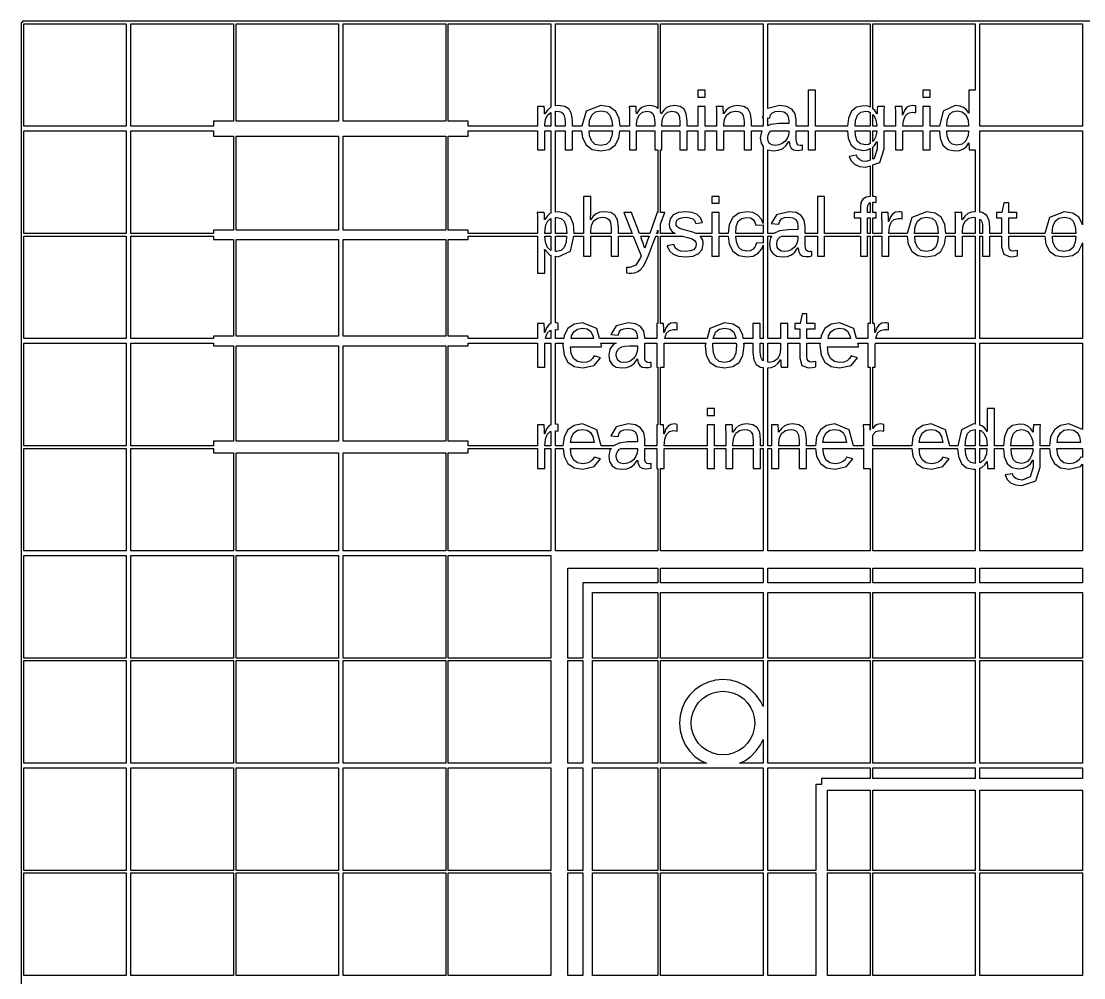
# Model space of a CAD drawing. Extents: x -105 to 105, y -185 to 185.
# Drawn here: x -105.1 to -55, y 140 to 185.1 of the extents above; entities that cross this region are included whole.
import ezdxf

# ---------------------------------------------------------------- set-up
doc = ezdxf.new("R2010")
doc.units = 0
doc.layers.get('0').update_dxf_attribs({"linetype": 'CONTINUOUS'})

msp = doc.modelspace()

# ---------------------------------------------------------------- linework, layer by layer
for points in [[(105, -185), (105.06, -185), (105.06, 185), (105, 185), (105, 185.06), (-105, 185.06), (-105, 185), (-105.06, 185), (-105.06, -185), (-105, -185), (-105, -185.06), (105, -185.06)], [(-104.94, 184.94), (-100.11, 184.94), (-100.11, 180.11), (-104.94, 180.11)], [(-99.89, 184.94), (-95.06, 184.94), (-95.06, 180.35), (-96, 180.35), (-96, 180.11), (-99.89, 180.11)], [(-94.94, 180.35), (-94.94, 184.94), (-90.11, 184.94), (-90.11, 180.35)], [(-89.89, 180.35), (-89.89, 184.94), (-85.06, 184.94), (-85.06, 180.35)], [(-84, 180.35), (-84.94, 180.35), (-84.94, 184.94), (-80.11, 184.94), (-80.11, 181.005), (-80.1256, 180.999), (-80.2711, 180.879), (-80.3981, 180.698), (-80.4038, 180.698), (-80.4073, 180.824), (-80.4104, 180.902), (-80.4131, 180.953), (-80.4152, 180.998), (-80.4171, 181.032), (-80.419, 181.049), (-80.7418, 181.049), (-80.7332, 180.9), (-80.7304, 180.611), (-80.7304, 180.11), (-84, 180.11)], [(-79.0899, 180.364), (-79.129, 180.696), (-79.2465, 180.919), (-79.4485, 181.045), (-79.7411, 181.087), (-79.89, 181.072), (-79.89, 184.94), (-75.06, 184.94), (-75.06, 180.949), (-75.1032, 180.994), (-75.2634, 181.064), (-75.4725, 181.087), (-75.6619, 181.066), (-75.8199, 181.002), (-75.9543, 180.883), (-76.0725, 180.698), (-76.0782, 180.698), (-76.0817, 180.824), (-76.0848, 180.902), (-76.0874, 180.953), (-76.0896, 180.998), (-76.0915, 181.032), (-76.0934, 181.049), (-76.4161, 181.049), (-76.4076, 180.9), (-76.4048, 180.611), (-76.4048, 180.11), (-76.8479, 180.11), (-76.8933, 180.497), (-77.06, 180.828), (-77.3443, 181.022), (-77.753, 181.087), (-78.4437, 180.821), (-78.649, 180.11), (-79.0899, 180.11)], [(-73.6915, 180.364), (-73.7268, 180.695), (-73.8329, 180.918), (-74.0169, 181.045), (-74.2858, 181.087), (-74.4844, 181.064), (-74.6513, 180.996), (-74.7911, 180.876), (-74.9085, 180.698), (-74.9143, 180.698), (-74.94, 180.759), (-74.94, 184.94), (-70.11, 184.94), (-70.11, 180.602), (-70.1518, 180.533), (-70.11, 180.529), (-70.11, 180.11), (-70.6608, 180.11), (-70.6608, 180.364), (-70.6999, 180.696), (-70.8174, 180.919), (-71.0194, 181.045), (-71.312, 181.087), (-71.523, 181.065), (-71.6966, 180.999), (-71.842, 180.879), (-71.969, 180.698), (-71.9747, 180.698), (-71.9783, 180.824), (-71.9813, 180.902), (-71.984, 180.953), (-71.9861, 180.998), (-71.988, 181.032), (-71.9899, 181.049), (-72.3127, 181.049), (-72.3041, 180.9), (-72.3013, 180.611), (-72.3013, 180.11), (-72.833, 180.11), (-72.833, 181.049), (-73.1748, 181.049), (-73.1748, 180.11), (-73.6915, 180.11)], [(-68.5492, 180.396), (-68.5981, 180.692), (-68.7448, 180.91), (-68.9883, 181.043), (-69.3277, 181.087), (-69.89, 180.951), (-69.89, 184.94), (-65.06, 184.94), (-65.06, 181.013), (-65.1628, 181.056), (-65.3666, 181.081), (-65.7063, 181.017), (-65.9467, 180.822), (-66.0898, 180.492), (-66.1283, 180.11), (-67.6415, 180.11), (-67.6415, 181.812), (-67.9833, 181.812), (-67.9833, 180.11), (-68.5492, 180.11)], [(-64.4002, 180.624), (-64.3974, 180.892), (-64.3888, 181.049), (-64.7135, 181.049), (-64.7211, 181.004), (-64.7287, 180.895), (-64.7344, 180.776), (-64.7363, 180.698), (-64.7401, 180.698), (-64.8457, 180.861), (-64.94, 180.941), (-64.94, 184.94), (-60.11, 184.94), (-60.11, 181.812), (-60.4201, 181.812), (-60.4201, 180.96), (-60.4163, 180.73), (-60.4201, 180.73), (-60.5303, 180.891), (-60.6708, 181.002), (-60.8459, 181.066), (-61.06, 181.087), (-61.6268, 180.818), (-61.7928, 180.11), (-62.2411, 180.11), (-62.2411, 181.049), (-62.5829, 181.049), (-62.5829, 180.11), (-63.5225, 180.11), (-63.4986, 180.368), (-63.4146, 180.591), (-63.2774, 180.728), (-63.0899, 180.774), (-62.9874, 180.769), (-62.9076, 180.755), (-62.9076, 181.068), (-62.9774, 181.082), (-63.0463, 181.087), (-63.2181, 181.063), (-63.3463, 180.99), (-63.4464, 180.852), (-63.5342, 180.63), (-63.5418, 180.63), (-63.5456, 180.77), (-63.557, 181.049), (-63.8798, 181.049), (-63.8713, 180.798), (-63.8684, 180.571), (-63.8684, 180.11), (-64.4002, 180.11)], [(-59.89, 184.94), (-55.06, 184.94), (-55.06, 180.11), (-59.89, 180.11)], [(-72.833, 181.812), (-73.1748, 181.812), (-73.1748, 181.486), (-72.833, 181.486)], [(-62.2411, 181.812), (-62.5829, 181.812), (-62.5829, 181.486), (-62.2411, 181.486)], [(-80.3886, 180.185), (-80.353, 180.452), (-80.2462, 180.654), (-80.11, 180.757), (-80.11, 180.11), (-80.3886, 180.11)], [(-79.89, 180.817), (-79.857, 180.823), (-79.7084, 180.811), (-79.6006, 180.774), (-79.5252, 180.709), (-79.4734, 180.612), (-79.4435, 180.478), (-79.4335, 180.297), (-79.4335, 180.11), (-79.89, 180.11)], [(-78.2816, 180.386), (-78.1812, 180.638), (-78.0058, 180.785), (-77.7473, 180.835), (-77.4922, 180.786), (-77.323, 180.642), (-77.2282, 180.391), (-77.2041, 180.11), (-78.3071, 180.11)], [(-76.0649, 180.185), (-76.0331, 180.455), (-75.9377, 180.656), (-75.7877, 180.781), (-75.5921, 180.823), (-75.4122, 180.795), (-75.2978, 180.709), (-75.2366, 180.549), (-75.2162, 180.297), (-75.2162, 180.11), (-76.0649, 180.11)], [(-74.8782, 180.185), (-74.8471, 180.456), (-74.7538, 180.657), (-74.6045, 180.782), (-74.4054, 180.823), (-74.2255, 180.795), (-74.1111, 180.709), (-74.0498, 180.549), (-74.0294, 180.297), (-74.0294, 180.11), (-74.8782, 180.11)], [(-71.9595, 180.185), (-71.9239, 180.452), (-71.8171, 180.654), (-71.6486, 180.781), (-71.4279, 180.823), (-71.2793, 180.811), (-71.1716, 180.774), (-71.0961, 180.709), (-71.0443, 180.612), (-71.0144, 180.478), (-71.0044, 180.297), (-71.0044, 180.11), (-71.9595, 180.11)], [(-69.89, 180.509), (-69.7948, 180.5), (-69.753, 180.648), (-69.6695, 180.749), (-69.5337, 180.808), (-69.3353, 180.827), (-69.1378, 180.8), (-69.0011, 180.719), (-68.9214, 180.575), (-68.8948, 180.36), (-68.8948, 180.248), (-69.3562, 180.24), (-69.759, 180.189), (-69.89, 180.126)], [(-65.7545, 180.388), (-65.6648, 180.637), (-65.5095, 180.78), (-65.2831, 180.827), (-65.1338, 180.803), (-65.06, 180.763), (-65.06, 180.11), (-65.7772, 180.11)], [(-61.4281, 180.393), (-61.342, 180.644), (-61.1913, 180.787), (-60.9689, 180.835), (-60.7211, 180.787), (-60.5512, 180.645), (-60.4529, 180.4), (-60.426, 180.11), (-61.4502, 180.11)], [(-64.94, 180.666), (-64.8908, 180.614), (-64.8084, 180.454), (-64.7572, 180.255), (-64.7465, 180.11), (-64.94, 180.11)], [(-104.94, 179.89), (-100.11, 179.89), (-100.11, 175.06), (-104.94, 175.06)], [(-99.89, 179.89), (-96, 179.89), (-96, 179.65), (-95.06, 179.65), (-95.06, 175.225), (-96, 175.225), (-96, 175.06), (-99.89, 175.06)], [(-84, 175.225), (-84.94, 175.225), (-84.94, 179.65), (-84, 179.65), (-84, 179.89), (-80.7304, 179.89), (-80.7304, 178.995), (-80.3886, 178.995), (-80.3886, 179.89), (-80.11, 179.89), (-80.11, 176.013), (-80.1513, 175.997), (-80.2865, 175.883), (-80.3924, 175.719), (-80.4, 175.719), (-80.4012, 175.77), (-80.4047, 175.852), (-80.4092, 175.936), (-80.4133, 175.995), (-80.4166, 176.032), (-80.419, 176.049), (-80.7494, 176.049), (-80.7408, 175.893), (-80.738, 175.63), (-80.738, 175.06), (-84, 175.06)], [(-79.0476, 175.504), (-79.1886, 175.831), (-79.4245, 176.022), (-79.7563, 176.085), (-79.89, 176.072), (-79.89, 179.89), (-79.4335, 179.89), (-79.4335, 178.995), (-79.0899, 178.995), (-79.0899, 179.89), (-78.6571, 179.89), (-78.6165, 179.566), (-78.4442, 179.231), (-78.1593, 179.025), (-77.7644, 178.957), (-77.3661, 179.023), (-77.0752, 179.221), (-76.8971, 179.553), (-76.8547, 179.89), (-76.4048, 179.89), (-76.4048, 178.995), (-76.0649, 178.995), (-76.0649, 179.89), (-75.2162, 179.89), (-75.2162, 178.995), (-75.06, 178.995), (-75.06, 176.049), (-75.0984, 176.049), (-75.4387, 175.06), (-75.9232, 175.06), (-76.3003, 176.049), (-76.6649, 176.049), (-76.2709, 175.06), (-76.9271, 175.06), (-76.9271, 175.364), (-76.9667, 175.699), (-77.0856, 175.921), (-77.288, 176.046), (-77.5783, 176.087), (-77.795, 176.064), (-77.9704, 175.993), (-78.114, 175.872), (-78.2353, 175.698), (-78.241, 175.698), (-78.2379, 175.743), (-78.2325, 175.84), (-78.2275, 175.962), (-78.2258, 176.08), (-78.2258, 176.812), (-78.5676, 176.812), (-78.5676, 175.06), (-79.0034, 175.06)], [(-78.0134, 179.26), (-78.1831, 179.413), (-78.2821, 179.668), (-78.3026, 179.89), (-77.2088, 179.89), (-77.2297, 179.66), (-77.3286, 179.407), (-77.5045, 179.259), (-77.7682, 179.209)], [(-74.94, 175.523), (-74.7377, 176.049), (-74.94, 176.049), (-74.94, 178.995), (-74.8782, 178.995), (-74.8782, 179.89), (-74.0294, 179.89), (-74.0294, 178.995), (-73.6915, 178.995), (-73.6915, 179.89), (-73.1748, 179.89), (-73.1748, 178.995), (-72.833, 178.995), (-72.833, 179.89), (-72.3013, 179.89), (-72.3013, 178.995), (-71.9595, 178.995), (-71.9595, 179.89), (-71.0044, 179.89), (-71.0044, 178.995), (-70.6608, 178.995), (-70.6608, 179.89), (-70.1602, 179.89), (-70.1905, 179.85), (-70.2429, 179.568), (-70.204, 179.314), (-70.11, 179.158), (-70.11, 175.527), (-70.1829, 175.73), (-70.3522, 175.924), (-70.5869, 176.046), (-70.8753, 176.087), (-71.2512, 176.019), (-71.5284, 175.815), (-71.6993, 175.481), (-71.7518, 175.06), (-72.1836, 175.06), (-72.1836, 176.049), (-72.5254, 176.049), (-72.5254, 175.06), (-73.2555, 175.06), (-73.2603, 175.063), (-73.4179, 175.123), (-73.6514, 175.189), (-73.8888, 175.252), (-74.0274, 175.299), (-74.1057, 175.343), (-74.1622, 175.396), (-74.1964, 175.461), (-74.2078, 175.54), (-74.1803, 175.665), (-74.0977, 175.753), (-73.9571, 175.806), (-73.7559, 175.823), (-73.5681, 175.805), (-73.4226, 175.75), (-73.3222, 175.661), (-73.2698, 175.54), (-72.9622, 175.578), (-73.0522, 175.806), (-73.2157, 175.962), (-73.4509, 176.052), (-73.7559, 176.081), (-74.0936, 176.045), (-74.3398, 175.934), (-74.49, 175.754), (-74.5401, 175.506), (-74.5225, 175.366), (-74.4698, 175.25), (-74.386, 175.153), (-74.2752, 175.072), (-74.2476, 175.06), (-74.94, 175.06)], [(-69.89, 178.997), (-69.622, 178.957), (-69.392, 178.981), (-69.1995, 179.054), (-69.0365, 179.187), (-68.8948, 179.388), (-68.8834, 179.388), (-68.8533, 179.203), (-68.7856, 179.075), (-68.6734, 179.001), (-68.5093, 178.976), (-68.376, 178.983), (-68.2454, 179.006), (-68.2454, 179.219), (-68.3048, 179.209), (-68.3574, 179.205), (-68.4514, 179.225), (-68.5094, 179.282), (-68.5393, 179.378), (-68.5492, 179.511), (-68.5492, 179.89), (-67.9833, 179.89), (-67.9833, 178.995), (-67.6415, 178.995), (-67.6415, 179.89), (-66.1253, 179.89), (-66.0932, 179.552), (-65.96, 179.23), (-65.7324, 179.042), (-65.4046, 178.979), (-65.1929, 179.004), (-65.06, 179.059), (-65.06, 178.522), (-65.2508, 178.448), (-65.4224, 178.467), (-65.5575, 178.525), (-65.6536, 178.618), (-65.7084, 178.744), (-66.0521, 178.695), (-65.9595, 178.479), (-65.7958, 178.32), (-65.5622, 178.221), (-65.2603, 178.188), (-65.06, 178.255), (-65.06, 176.804), (-65.2465, 176.778), (-65.4027, 176.685), (-65.4952, 176.522), (-65.5261, 176.281), (-65.5261, 176.049), (-65.8147, 176.049), (-65.8147, 175.8), (-65.5261, 175.8), (-65.5261, 175.06), (-67.2104, 175.06), (-67.2104, 176.812), (-67.5522, 176.812), (-67.5522, 175.06), (-68.1182, 175.06), (-68.1182, 175.396), (-68.167, 175.692), (-68.3137, 175.91), (-68.5572, 176.043), (-68.8966, 176.087), (-69.471, 175.948), (-69.7207, 175.533), (-69.3637, 175.5), (-69.322, 175.648), (-69.2384, 175.749), (-69.1026, 175.808), (-68.9042, 175.827), (-68.7067, 175.8), (-68.57, 175.719), (-68.4903, 175.575), (-68.4637, 175.36), (-68.4637, 175.248), (-68.9251, 175.24), (-69.3279, 175.189), (-69.5978, 175.06), (-69.89, 175.06)], [(-69.692, 179.236), (-69.8015, 179.304), (-69.8691, 179.414), (-69.89, 179.552), (-69.89, 179.576), (-69.875, 179.701), (-69.8252, 179.811), (-69.7479, 179.89), (-68.8948, 179.89), (-68.8948, 179.84), (-68.9159, 179.684), (-68.9793, 179.533), (-69.0792, 179.4), (-69.21, 179.298), (-69.3666, 179.234), (-69.5442, 179.213)], [(-65.5205, 179.278), (-65.6724, 179.416), (-65.7564, 179.66), (-65.7742, 179.89), (-65.06, 179.89), (-65.06, 179.296), (-65.1364, 179.256), (-65.2888, 179.232)], [(-64.94, 175.8), (-64.7837, 175.8), (-64.7837, 176.049), (-64.94, 176.049), (-64.94, 176.54), (-64.9356, 176.541), (-64.8644, 176.537), (-64.7837, 176.526), (-64.7837, 176.786), (-64.8933, 176.803), (-64.94, 176.805), (-64.94, 178.295), (-64.6152, 178.404), (-64.4002, 179.054), (-64.4002, 179.89), (-63.8684, 179.89), (-63.8684, 178.995), (-63.5266, 178.995), (-63.5266, 179.89), (-62.5829, 179.89), (-62.5829, 178.995), (-62.2411, 178.995), (-62.2411, 179.89), (-61.8036, 179.89), (-61.7699, 179.548), (-61.6325, 179.219), (-61.3978, 179.022), (-61.06, 178.957), (-60.8471, 178.978), (-60.6717, 179.042), (-60.5305, 179.156), (-60.4201, 179.325), (-60.4126, 179.325), (-60.4109, 179.238), (-60.4059, 179.135), (-60.3995, 179.045), (-60.3936, 178.995), (-60.11, 178.995), (-60.11, 176.083), (-60.2836, 176.065), (-60.4571, 175.999), (-60.6026, 175.879), (-60.7295, 175.698), (-60.7353, 175.698), (-60.7388, 175.824), (-60.7419, 175.902), (-60.7445, 175.953), (-60.7466, 175.998), (-60.7485, 176.032), (-60.7504, 176.049), (-61.0732, 176.049), (-61.0647, 175.9), (-61.0618, 175.611), (-61.0618, 175.06), (-61.4991, 175.06), (-61.5504, 175.497), (-61.717, 175.828), (-62.0014, 176.022), (-62.4101, 176.087), (-63.1007, 175.821), (-63.3205, 175.06), (-64.1779, 175.06), (-64.1779, 175.066), (-64.1499, 175.368), (-64.0659, 175.591), (-63.9287, 175.728), (-63.7412, 175.774), (-63.6386, 175.769), (-63.5589, 175.755), (-63.5589, 176.068), (-63.6287, 176.082), (-63.6975, 176.087), (-63.8694, 176.063), (-63.9975, 175.99), (-64.0977, 175.852), (-64.1855, 175.63), (-64.1931, 175.63), (-64.1969, 175.77), (-64.2083, 176.049), (-64.531, 176.049), (-64.5225, 175.798), (-64.5197, 175.571), (-64.5197, 175.06), (-64.94, 175.06)], [(-64.94, 179.89), (-64.75, 179.89), (-64.7572, 179.794), (-64.8084, 179.599), (-64.891, 179.443), (-64.94, 179.392)], [(-61.1934, 179.267), (-61.3429, 179.407), (-61.4284, 179.654), (-61.4466, 179.89), (-60.4341, 179.89), (-60.4529, 179.679), (-60.5512, 179.422), (-60.722, 179.271), (-60.9727, 179.221)], [(-59.4213, 175.364), (-59.4605, 175.696), (-59.578, 175.919), (-59.7799, 176.045), (-59.89, 176.061), (-59.89, 179.89), (-55.06, 179.89), (-55.06, 175.464), (-55.0639, 175.497), (-55.2305, 175.828), (-55.5148, 176.022), (-55.9235, 176.087), (-56.6142, 175.821), (-56.834, 175.06), (-58.5307, 175.06), (-58.5307, 175.8), (-58.1509, 175.8), (-58.1509, 176.049), (-58.5307, 176.049), (-58.5307, 176.509), (-58.7585, 176.509), (-58.8592, 176.049), (-59.1098, 176.049), (-59.1098, 175.8), (-58.8724, 175.8), (-58.8724, 175.06), (-59.4213, 175.06)], [(-94.94, 175.225), (-94.94, 179.65), (-90.11, 179.65), (-90.11, 175.225)], [(-89.89, 175.225), (-89.89, 179.65), (-85.06, 179.65), (-85.06, 175.225)], [(-64.94, 179.136), (-64.8587, 179.203), (-64.7439, 179.376), (-64.7401, 179.376), (-64.7401, 179.046), (-64.8678, 178.597), (-64.94, 178.569)], [(-72.1836, 176.812), (-72.5254, 176.812), (-72.5254, 176.486), (-72.1836, 176.486)], [(-65.1843, 176.049), (-65.1843, 176.233), (-65.1696, 176.381), (-65.1255, 176.474), (-65.06, 176.517), (-65.06, 176.049)], [(-80.3813, 175.26), (-80.3364, 175.469), (-80.2628, 175.626), (-80.1617, 175.736), (-80.11, 175.76), (-80.11, 175.06), (-80.3926, 175.06)], [(-79.89, 175.816), (-79.8437, 175.821), (-79.6253, 175.775), (-79.4753, 175.637), (-79.3884, 175.392), (-79.3623, 175.06), (-79.89, 175.06)], [(-78.2258, 175.206), (-78.1895, 175.46), (-78.0806, 175.656), (-77.9113, 175.781), (-77.6942, 175.823), (-77.5503, 175.811), (-77.4416, 175.774), (-77.3633, 175.71), (-77.3106, 175.619), (-77.2807, 175.486), (-77.2707, 175.297), (-77.2707, 175.06), (-78.2258, 175.06)], [(-71.369, 175.397), (-71.2778, 175.639), (-71.1188, 175.774), (-70.8847, 175.819), (-70.7082, 175.794), (-70.5772, 175.719), (-70.4893, 175.601), (-70.4423, 175.447), (-70.11, 175.472), (-70.11, 175.06), (-71.397, 175.06)], [(-65.1843, 175.8), (-65.06, 175.8), (-65.06, 175.06), (-65.1843, 175.06)], [(-62.9386, 175.386), (-62.8382, 175.638), (-62.6628, 175.785), (-62.4044, 175.835), (-62.1492, 175.786), (-61.98, 175.642), (-61.8853, 175.391), (-61.8569, 175.06), (-62.9688, 175.06)], [(-60.72, 175.185), (-60.6844, 175.452), (-60.5776, 175.654), (-60.4091, 175.781), (-60.1884, 175.823), (-60.11, 175.817), (-60.11, 175.06), (-60.72, 175.06)], [(-59.89, 175.738), (-59.8566, 175.709), (-59.8049, 175.612), (-59.775, 175.478), (-59.765, 175.297), (-59.765, 175.06), (-59.89, 175.06)], [(-56.4521, 175.386), (-56.3517, 175.638), (-56.1763, 175.785), (-55.9179, 175.835), (-55.6627, 175.786), (-55.4935, 175.642), (-55.3988, 175.391), (-55.3703, 175.06), (-56.4822, 175.06)], [(-75.06, 175.211), (-75.06, 175.06), (-75.118, 175.06)], [(-104.94, 174.94), (-100.11, 174.94), (-100.11, 170.11), (-104.94, 170.11)], [(-99.89, 174.94), (-96, 174.94), (-96, 174.775), (-95.06, 174.775), (-95.06, 170.225), (-96, 170.225), (-96, 170.11), (-99.89, 170.11)], [(-94.94, 170.225), (-94.94, 174.775), (-90.11, 174.775), (-90.11, 170.225)], [(-89.89, 170.225), (-89.89, 174.775), (-85.06, 174.775), (-85.06, 170.225)], [(-84, 170.225), (-84.94, 170.225), (-84.94, 174.775), (-84, 174.775), (-84, 174.94), (-80.738, 174.94), (-80.738, 173.188), (-80.3962, 173.188), (-80.3962, 173.991), (-80.3981, 174.225), (-80.4038, 174.314), (-80.3943, 174.314), (-80.1532, 174.046), (-80.11, 174.036), (-80.11, 170.814), (-80.2082, 170.758), (-80.3084, 170.62), (-80.3962, 170.397), (-80.4038, 170.397), (-80.4076, 170.537), (-80.419, 170.817), (-80.7418, 170.817), (-80.7332, 170.566), (-80.7304, 170.339), (-80.7304, 170.11), (-84, 170.11)], [(-80.2671, 174.401), (-80.3639, 174.646), (-80.3909, 174.94), (-80.11, 174.94), (-80.11, 174.268)], [(-79.89, 170.539), (-79.8494, 170.537), (-79.7696, 170.523), (-79.7696, 170.836), (-79.8394, 170.85), (-79.89, 170.854), (-79.89, 173.987), (-79.7563, 173.957), (-79.1895, 174.225), (-79.022, 174.94), (-78.5676, 174.94), (-78.5676, 173.995), (-78.2258, 173.995), (-78.2258, 174.94), (-77.2707, 174.94), (-77.2707, 173.995), (-76.9271, 173.995), (-76.9271, 174.94), (-76.2231, 174.94), (-75.8503, 174.004), (-75.8826, 173.923), (-76.1019, 173.571), (-76.3877, 173.454), (-76.4712, 173.456), (-76.5472, 173.465), (-76.5472, 173.209), (-76.4409, 173.193), (-76.3117, 173.188), (-76.1515, 173.207), (-76.0089, 173.267), (-75.881, 173.366), (-75.7649, 173.506), (-75.6505, 173.708), (-75.5275, 173.995), (-75.1641, 174.94), (-75.06, 174.94), (-75.06, 170.817), (-75.1211, 170.817), (-75.1126, 170.566), (-75.1098, 170.339), (-75.1098, 170.11), (-75.6833, 170.11), (-75.6833, 170.164), (-75.7322, 170.46), (-75.8789, 170.677), (-76.1224, 170.811), (-76.4618, 170.855), (-77.0362, 170.716), (-77.2858, 170.301), (-76.9289, 170.268), (-76.8871, 170.416), (-76.8036, 170.517), (-76.6678, 170.575), (-76.4694, 170.595), (-76.2719, 170.568), (-76.1352, 170.487), (-76.0554, 170.343), (-76.0289, 170.128), (-76.0289, 170.11), (-77.811, 170.11), (-77.9415, 170.582), (-78.6208, 170.855), (-79.0122, 170.787), (-79.3015, 170.584), (-79.4802, 170.253), (-79.4991, 170.11), (-79.89, 170.11)], [(-79.89, 174.217), (-79.89, 174.94), (-79.366, 174.94), (-79.3887, 174.647), (-79.4763, 174.396), (-79.6274, 174.256), (-79.8475, 174.209)], [(-75.7036, 174.438), (-75.7592, 174.602), (-75.8166, 174.77), (-75.8446, 174.85), (-75.857, 174.884), (-75.8674, 174.914), (-75.8775, 174.94), (-75.4799, 174.94), (-75.5484, 174.741), (-75.6813, 174.367)], [(-74.7399, 170.136), (-74.6559, 170.359), (-74.5187, 170.496), (-74.3312, 170.542), (-74.2287, 170.537), (-74.149, 170.523), (-74.149, 170.836), (-74.2188, 170.85), (-74.2876, 170.855), (-74.4594, 170.831), (-74.5876, 170.758), (-74.6878, 170.62), (-74.7756, 170.397), (-74.7832, 170.397), (-74.787, 170.537), (-74.7983, 170.817), (-74.94, 170.817), (-74.94, 174.94), (-73.9128, 174.94), (-73.8565, 174.923), (-73.6116, 174.859), (-73.4511, 174.803), (-73.3419, 174.733), (-73.2793, 174.646), (-73.2584, 174.536), (-73.2885, 174.396), (-73.379, 174.297), (-73.5344, 174.237), (-73.7597, 174.217), (-73.9761, 174.236), (-74.1394, 174.294), (-74.2529, 174.393), (-74.3198, 174.536), (-74.6217, 174.477), (-74.5227, 174.245), (-74.3511, 174.083), (-74.0993, 173.988), (-73.7597, 173.957), (-73.4086, 173.996), (-73.1454, 174.114), (-72.9809, 174.305), (-72.9261, 174.562), (-72.9356, 174.674), (-72.9641, 174.772), (-73.0099, 174.859), (-73.0714, 174.935), (-73.078, 174.94), (-72.5254, 174.94), (-72.5254, 173.995), (-72.1836, 173.995), (-72.1836, 174.94), (-71.7459, 174.94), (-71.6996, 174.564), (-71.5294, 174.229), (-71.2515, 174.025), (-70.8715, 173.957), (-70.5734, 174.001), (-70.3322, 174.133), (-70.1628, 174.34), (-70.11, 174.509), (-70.11, 170.11), (-70.2449, 170.11), (-70.2449, 170.817), (-70.5885, 170.817), (-70.5885, 170.11), (-71.0418, 170.11), (-71.06, 170.265), (-71.2267, 170.596), (-71.511, 170.79), (-71.9197, 170.855), (-72.6104, 170.589), (-72.7487, 170.11), (-74.7423, 170.11)], [(-71.1083, 174.276), (-71.2702, 174.424), (-71.3671, 174.674), (-71.3911, 174.94), (-70.11, 174.94), (-70.11, 174.608), (-70.4253, 174.629), (-70.4772, 174.45), (-70.5762, 174.325), (-70.7136, 174.251), (-70.881, 174.226)], [(-69.89, 174.94), (-69.6913, 174.94), (-69.7594, 174.85), (-69.8118, 174.568), (-69.7729, 174.314), (-69.6561, 174.12), (-69.462, 173.998), (-69.1909, 173.957), (-68.9609, 173.981), (-68.7685, 174.054), (-68.6054, 174.187), (-68.4637, 174.388), (-68.4523, 174.388), (-68.4222, 174.203), (-68.3546, 174.075), (-68.2423, 174.001), (-68.0783, 173.976), (-67.9449, 173.983), (-67.8144, 174.006), (-67.8144, 174.219), (-67.8737, 174.209), (-67.9264, 174.205), (-68.0203, 174.225), (-68.0783, 174.282), (-68.1082, 174.378), (-68.1182, 174.511), (-68.1182, 174.94), (-67.5522, 174.94), (-67.5522, 173.995), (-67.2104, 173.995), (-67.2104, 174.94), (-65.5261, 174.94), (-65.5261, 173.995), (-65.1843, 173.995), (-65.1843, 174.94), (-65.06, 174.94), (-65.06, 170.817), (-65.1768, 170.817), (-65.1682, 170.566), (-65.1654, 170.339), (-65.1654, 170.11), (-65.7038, 170.11), (-65.8343, 170.582), (-66.5136, 170.855), (-66.905, 170.787), (-67.1943, 170.584), (-67.373, 170.253), (-67.3919, 170.11), (-68.0403, 170.11), (-68.0403, 170.568), (-67.6605, 170.568), (-67.6605, 170.817), (-68.0403, 170.817), (-68.0403, 171.277), (-68.2681, 171.277), (-68.3688, 170.817), (-68.6194, 170.817), (-68.6194, 170.568), (-68.3821, 170.568), (-68.3821, 170.11), (-68.948, 170.11), (-68.948, 170.817), (-69.2898, 170.817), (-69.2898, 170.11), (-69.89, 170.11)], [(-69.261, 174.236), (-69.3704, 174.304), (-69.438, 174.414), (-69.4606, 174.562), (-69.4439, 174.701), (-69.3941, 174.811), (-69.3132, 174.894), (-69.2254, 174.94), (-68.4637, 174.94), (-68.4637, 174.84), (-68.4848, 174.684), (-68.5482, 174.533), (-68.6481, 174.4), (-68.7789, 174.298), (-68.9356, 174.234), (-69.1131, 174.213)], [(-64.7956, 170.136), (-64.7116, 170.359), (-64.5744, 170.496), (-64.3869, 170.542), (-64.2844, 170.537), (-64.2046, 170.523), (-64.2046, 170.836), (-64.2744, 170.85), (-64.3432, 170.855), (-64.5151, 170.831), (-64.6432, 170.758), (-64.7434, 170.62), (-64.8312, 170.397), (-64.8388, 170.397), (-64.8426, 170.537), (-64.854, 170.817), (-64.94, 170.817), (-64.94, 174.94), (-64.5197, 174.94), (-64.5197, 173.995), (-64.1779, 173.995), (-64.1779, 174.94), (-63.3204, 174.94), (-63.2735, 174.566), (-63.1012, 174.231), (-62.8164, 174.025), (-62.4215, 173.957), (-62.0232, 174.023), (-61.7322, 174.221), (-61.5542, 174.553), (-61.5054, 174.94), (-61.0618, 174.94), (-61.0618, 173.995), (-60.72, 173.995), (-60.72, 174.94), (-60.11, 174.94), (-60.11, 170.11), (-64.798, 170.11)], [(-62.6705, 174.26), (-62.8402, 174.413), (-62.9391, 174.668), (-62.9643, 174.94), (-61.8613, 174.94), (-61.8867, 174.66), (-61.9857, 174.407), (-62.1616, 174.259), (-62.4253, 174.209)], [(-59.89, 174.94), (-59.765, 174.94), (-59.765, 173.995), (-59.4213, 173.995), (-59.4213, 174.94), (-58.8724, 174.94), (-58.8724, 174.429), (-58.7699, 174.081), (-58.4623, 173.964), (-58.2876, 173.976), (-58.1167, 174.01), (-58.1167, 174.262), (-58.2307, 174.242), (-58.3142, 174.236), (-58.416, 174.251), (-58.4823, 174.296), (-58.5186, 174.378), (-58.5307, 174.504), (-58.5307, 174.94), (-56.8339, 174.94), (-56.787, 174.566), (-56.6147, 174.231), (-56.3299, 174.025), (-55.9349, 173.957), (-55.5367, 174.023), (-55.2457, 174.221), (-55.0677, 174.553), (-55.06, 174.614), (-55.06, 170.11), (-59.89, 170.11)], [(-56.1839, 174.26), (-56.3536, 174.413), (-56.4526, 174.668), (-56.4778, 174.94), (-55.3748, 174.94), (-55.4002, 174.66), (-55.4992, 174.407), (-55.675, 174.259), (-55.9387, 174.209)], [(-80.3606, 170.136), (-80.2766, 170.359), (-80.1394, 170.496), (-80.11, 170.503), (-80.11, 170.11), (-80.363, 170.11)], [(-79.1323, 170.239), (-79.0205, 170.436), (-78.8493, 170.561), (-78.6265, 170.603), (-78.4001, 170.565), (-78.2335, 170.453), (-78.1238, 170.261), (-78.094, 170.11), (-79.1546, 170.11)], [(-72.4483, 170.154), (-72.3479, 170.406), (-72.1725, 170.553), (-71.914, 170.603), (-71.6588, 170.554), (-71.4896, 170.41), (-71.3949, 170.159), (-71.3907, 170.11), (-72.4523, 170.11)], [(-67.0251, 170.239), (-66.9133, 170.436), (-66.7422, 170.561), (-66.5193, 170.603), (-66.2929, 170.565), (-66.1263, 170.453), (-66.0166, 170.261), (-65.9869, 170.11), (-67.0474, 170.11)], [(-104.94, 169.89), (-100.11, 169.89), (-100.11, 165.06), (-104.94, 165.06)], [(-99.89, 169.89), (-96, 169.89), (-96, 169.775), (-95.06, 169.775), (-95.06, 165.275), (-96, 165.275), (-96, 165.06), (-99.89, 165.06)], [(-94.94, 165.275), (-94.94, 169.775), (-90.11, 169.775), (-90.11, 165.275)], [(-89.89, 165.275), (-89.89, 169.775), (-85.06, 169.775), (-85.06, 165.275)], [(-84, 165.275), (-84.94, 165.275), (-84.94, 169.775), (-84, 169.775), (-84, 169.89), (-80.7304, 169.89), (-80.7304, 168.763), (-80.3886, 168.763), (-80.3886, 169.834), (-80.3834, 169.89), (-80.11, 169.89), (-80.11, 166.046), (-80.2082, 165.99), (-80.3084, 165.852), (-80.3962, 165.63), (-80.4038, 165.63), (-80.4076, 165.77), (-80.419, 166.049), (-80.7418, 166.049), (-80.7332, 165.798), (-80.7304, 165.571), (-80.7304, 165.06), (-84, 165.06)], [(-79.89, 165.771), (-79.8494, 165.769), (-79.7696, 165.755), (-79.7696, 166.068), (-79.8394, 166.082), (-79.89, 166.086), (-79.89, 169.89), (-79.5283, 169.89), (-79.5398, 169.803), (-79.4802, 169.334), (-79.3015, 168.996), (-79.0088, 168.793), (-78.6075, 168.725), (-78.0716, 168.846), (-77.7701, 169.211), (-78.0701, 169.296), (-78.1392, 169.171), (-78.2515, 169.07), (-78.4074, 169.003), (-78.6075, 168.981), (-78.8548, 169.029), (-79.0347, 169.173), (-79.1444, 169.405), (-79.1809, 169.718), (-77.7151, 169.718), (-77.7151, 169.763), (-77.7501, 169.89), (-77.0331, 169.89), (-77.1672, 169.826), (-77.3245, 169.618), (-77.377, 169.336), (-77.338, 169.082), (-77.2213, 168.888), (-77.0271, 168.765), (-76.7561, 168.725), (-76.5261, 168.749), (-76.3336, 168.822), (-76.1705, 168.955), (-76.0289, 169.156), (-76.0175, 169.156), (-75.9873, 168.971), (-75.9197, 168.843), (-75.8074, 168.769), (-75.6434, 168.744), (-75.51, 168.751), (-75.3795, 168.774), (-75.3795, 168.987), (-75.4388, 168.977), (-75.4915, 168.973), (-75.5855, 168.993), (-75.6434, 169.05), (-75.6733, 169.146), (-75.6833, 169.279), (-75.6833, 169.89), (-75.1098, 169.89), (-75.1098, 168.763), (-75.06, 168.763), (-75.06, 166.049), (-75.1211, 166.049), (-75.1126, 165.798), (-75.1098, 165.571), (-75.1098, 165.06), (-75.6833, 165.06), (-75.6833, 165.396), (-75.7322, 165.692), (-75.8789, 165.91), (-76.1224, 166.043), (-76.4618, 166.087), (-77.0362, 165.948), (-77.2858, 165.533), (-76.9289, 165.5), (-76.8871, 165.648), (-76.8036, 165.749), (-76.6678, 165.808), (-76.4694, 165.827), (-76.2719, 165.8), (-76.1352, 165.719), (-76.0554, 165.575), (-76.0289, 165.36), (-76.0289, 165.248), (-76.4903, 165.24), (-76.893, 165.189), (-77.163, 165.06), (-77.733, 165.06), (-77.9415, 165.814), (-78.6208, 166.087), (-79.0122, 166.019), (-79.3015, 165.816), (-79.4802, 165.485), (-79.5365, 165.06), (-79.89, 165.06)], [(-76.8261, 169.004), (-76.9355, 169.072), (-77.0032, 169.182), (-77.0257, 169.33), (-77.0091, 169.469), (-76.9593, 169.579), (-76.8783, 169.662), (-76.7684, 169.72), (-76.6149, 169.755), (-76.4029, 169.769), (-76.0289, 169.777), (-76.0289, 169.608), (-76.05, 169.452), (-76.1134, 169.301), (-76.2133, 169.168), (-76.3441, 169.066), (-76.5007, 169.002), (-76.6782, 168.981)], [(-74.768, 165.066), (-74.7399, 165.368), (-74.6559, 165.591), (-74.5187, 165.728), (-74.3312, 165.774), (-74.2287, 165.769), (-74.149, 165.755), (-74.149, 166.068), (-74.2188, 166.082), (-74.2876, 166.087), (-74.4594, 166.063), (-74.5876, 165.99), (-74.6878, 165.852), (-74.7756, 165.63), (-74.7832, 165.63), (-74.787, 165.77), (-74.7983, 166.049), (-74.94, 166.049), (-74.94, 168.763), (-74.768, 168.763), (-74.768, 169.834), (-74.7627, 169.89), (-72.8122, 169.89), (-72.8406, 169.792), (-72.7831, 169.334), (-72.6108, 168.999), (-72.326, 168.793), (-71.9311, 168.725), (-71.5328, 168.791), (-71.2418, 168.989), (-71.0638, 169.321), (-71.0045, 169.792), (-71.016, 169.89), (-70.5885, 169.89), (-70.5885, 169.448), (-70.5494, 169.116), (-70.4319, 168.893), (-70.2299, 168.767), (-70.11, 168.749), (-70.11, 165.06), (-70.2297, 165.06), (-70.2297, 165.364), (-70.2689, 165.696), (-70.3864, 165.919), (-70.5884, 166.045), (-70.881, 166.087), (-71.092, 166.065), (-71.2655, 165.999), (-71.411, 165.879), (-71.538, 165.698), (-71.5437, 165.698), (-71.5472, 165.824), (-71.5503, 165.902), (-71.5529, 165.953), (-71.5551, 165.998), (-71.557, 166.032), (-71.5588, 166.049), (-71.8816, 166.049), (-71.8731, 165.9), (-71.8703, 165.611), (-71.8703, 165.06), (-72.402, 165.06), (-72.402, 166.049), (-72.7438, 166.049), (-72.7438, 165.06), (-74.768, 165.06)], [(-72.1801, 169.028), (-72.3498, 169.181), (-72.4487, 169.436), (-72.4817, 169.792), (-72.4727, 169.89), (-71.3718, 169.89), (-71.3634, 169.792), (-71.3963, 169.428), (-71.4953, 169.175), (-71.6712, 169.027), (-71.9349, 168.977)], [(-70.1533, 169.103), (-70.205, 169.199), (-70.2349, 169.334), (-70.2449, 169.515), (-70.2449, 169.89), (-70.11, 169.89), (-70.11, 169.066)], [(-69.89, 168.73), (-69.7263, 168.747), (-69.5528, 168.813), (-69.4073, 168.932), (-69.2803, 169.114), (-69.2746, 169.114), (-69.271, 168.988), (-69.268, 168.91), (-69.2654, 168.859), (-69.2632, 168.814), (-69.2613, 168.78), (-69.2594, 168.763), (-68.9366, 168.763), (-68.9452, 168.912), (-68.948, 169.201), (-68.948, 169.89), (-68.3821, 169.89), (-68.3821, 169.197), (-68.2795, 168.849), (-67.9719, 168.732), (-67.7972, 168.744), (-67.6264, 168.778), (-67.6264, 169.03), (-67.7403, 169.01), (-67.8238, 169.004), (-67.9257, 169.019), (-67.9919, 169.064), (-68.0282, 169.145), (-68.0403, 169.271), (-68.0403, 169.89), (-67.4211, 169.89), (-67.4326, 169.803), (-67.373, 169.334), (-67.1943, 168.996), (-66.9017, 168.793), (-66.5003, 168.725), (-65.9644, 168.846), (-65.663, 169.211), (-65.963, 169.296), (-66.032, 169.171), (-66.1443, 169.07), (-66.3002, 169.003), (-66.5003, 168.981), (-66.7476, 169.029), (-66.9276, 169.173), (-67.0372, 169.405), (-67.0738, 169.718), (-65.6079, 169.718), (-65.6079, 169.763), (-65.6429, 169.89), (-65.1654, 169.89), (-65.1654, 168.763), (-65.06, 168.763), (-65.06, 165.793), (-65.0704, 166.049), (-65.3932, 166.049), (-65.3847, 165.798), (-65.3819, 165.571), (-65.3819, 165.06), (-65.8422, 165.06), (-66.0508, 165.814), (-66.7301, 166.087), (-67.1215, 166.019), (-67.4108, 165.816), (-67.5895, 165.485), (-67.6458, 165.06), (-68.0669, 165.06), (-68.0669, 165.364), (-68.1061, 165.696), (-68.2236, 165.919), (-68.4256, 166.045), (-68.7182, 166.087), (-68.9292, 166.065), (-69.1027, 165.999), (-69.2482, 165.879), (-69.3752, 165.698), (-69.3809, 165.698), (-69.3844, 165.824), (-69.3875, 165.902), (-69.3901, 165.953), (-69.3923, 165.998), (-69.3942, 166.032), (-69.396, 166.049), (-69.7188, 166.049), (-69.7103, 165.9), (-69.7075, 165.611), (-69.7075, 165.06), (-69.89, 165.06)], [(-69.89, 168.994), (-69.89, 169.89), (-69.2898, 169.89), (-69.2898, 169.627), (-69.3254, 169.359), (-69.4322, 169.158), (-69.6007, 169.031), (-69.8214, 168.989)], [(-64.94, 165.559), (-64.928, 165.591), (-64.7908, 165.728), (-64.6033, 165.774), (-64.5008, 165.769), (-64.4211, 165.755), (-64.4211, 166.068), (-64.4909, 166.082), (-64.5597, 166.087), (-64.7315, 166.063), (-64.8597, 165.99), (-64.94, 165.879), (-64.94, 168.763), (-64.8236, 168.763), (-64.8236, 169.834), (-64.8184, 169.89), (-60.11, 169.89), (-60.11, 166.079), (-60.1942, 166.087), (-60.7609, 165.818), (-60.9387, 165.06), (-61.304, 165.06), (-61.5125, 165.814), (-62.1918, 166.087), (-62.5832, 166.019), (-62.8725, 165.816), (-63.0512, 165.485), (-63.1075, 165.06), (-64.94, 165.06)], [(-59.2125, 166.812), (-59.5543, 166.812), (-59.5543, 165.96), (-59.5505, 165.73), (-59.5543, 165.73), (-59.6644, 165.891), (-59.805, 166.002), (-59.89, 166.033), (-59.89, 169.89), (-55.06, 169.89), (-55.06, 165.829), (-55.7034, 166.087), (-56.0947, 166.019), (-56.3841, 165.816), (-56.5628, 165.485), (-56.6191, 165.06), (-57.0497, 165.06), (-57.0497, 165.624), (-57.0469, 165.892), (-57.0383, 166.049), (-57.363, 166.049), (-57.3706, 166.004), (-57.3782, 165.895), (-57.3839, 165.776), (-57.3858, 165.698), (-57.3896, 165.698), (-57.4952, 165.861), (-57.6374, 165.982), (-57.8123, 166.056), (-58.0162, 166.081), (-58.3558, 166.017), (-58.5962, 165.822), (-58.7394, 165.492), (-58.7828, 165.06), (-59.2125, 165.06)], [(-72.402, 166.812), (-72.7438, 166.812), (-72.7438, 166.486), (-72.402, 166.486)], [(-80.3886, 165.066), (-80.3606, 165.368), (-80.2766, 165.591), (-80.1394, 165.728), (-80.11, 165.735), (-80.11, 165.06), (-80.3886, 165.06)], [(-79.1323, 165.471), (-79.0205, 165.668), (-78.8493, 165.793), (-78.6265, 165.835), (-78.4001, 165.797), (-78.2335, 165.686), (-78.1238, 165.493), (-78.0683, 165.212), (-79.1771, 165.212)], [(-71.5285, 165.185), (-71.4929, 165.452), (-71.3861, 165.654), (-71.2175, 165.781), (-70.9968, 165.823), (-70.8483, 165.811), (-70.7405, 165.774), (-70.665, 165.709), (-70.6133, 165.612), (-70.5834, 165.478), (-70.5734, 165.297), (-70.5734, 165.06), (-71.5285, 165.06)], [(-69.3657, 165.185), (-69.3301, 165.452), (-69.2233, 165.654), (-69.0547, 165.781), (-68.834, 165.823), (-68.6855, 165.811), (-68.5777, 165.774), (-68.5022, 165.709), (-68.4505, 165.612), (-68.4206, 165.478), (-68.4106, 165.297), (-68.4106, 165.06), (-69.3657, 165.06)], [(-67.2416, 165.471), (-67.1298, 165.668), (-66.9586, 165.793), (-66.7358, 165.835), (-66.5094, 165.797), (-66.3428, 165.686), (-66.2331, 165.493), (-66.1776, 165.212), (-67.2864, 165.212)], [(-62.7033, 165.471), (-62.5915, 165.668), (-62.4203, 165.793), (-62.1975, 165.835), (-61.9711, 165.797), (-61.8045, 165.686), (-61.6948, 165.493), (-61.6393, 165.212), (-62.7481, 165.212)], [(-60.5623, 165.393), (-60.4761, 165.644), (-60.3254, 165.787), (-60.11, 165.833), (-60.11, 165.06), (-60.5882, 165.06)], [(-59.89, 165.794), (-59.8552, 165.787), (-59.6853, 165.645), (-59.587, 165.4), (-59.5555, 165.06), (-59.89, 165.06)], [(-58.404, 165.388), (-58.3143, 165.637), (-58.1591, 165.78), (-57.9326, 165.827), (-57.7833, 165.803), (-57.6507, 165.731), (-57.5403, 165.614), (-57.458, 165.454), (-57.4067, 165.255), (-57.3924, 165.06), (-58.4308, 165.06)], [(-56.2148, 165.471), (-56.1031, 165.668), (-55.9319, 165.793), (-55.7091, 165.835), (-55.4826, 165.797), (-55.316, 165.686), (-55.2064, 165.493), (-55.1508, 165.212), (-56.2597, 165.212)], [(-104.94, 164.94), (-100.11, 164.94), (-100.11, 160.11), (-104.94, 160.11)], [(-99.89, 164.94), (-96, 164.94), (-96, 164.725), (-95.06, 164.725), (-95.06, 160.11), (-99.89, 160.11)], [(-94.94, 164.725), (-90.11, 164.725), (-90.11, 160.11), (-94.94, 160.11)], [(-89.89, 164.725), (-85.06, 164.725), (-85.06, 160.11), (-89.89, 160.11)], [(-84.94, 164.725), (-84, 164.725), (-84, 164.94), (-80.7304, 164.94), (-80.7304, 163.995), (-80.3886, 163.995), (-80.3886, 164.94), (-80.11, 164.94), (-80.11, 160.11), (-84.94, 160.11)], [(-79.89, 164.94), (-79.5277, 164.94), (-79.4802, 164.566), (-79.3015, 164.228), (-79.0088, 164.025), (-78.6075, 163.957), (-78.0716, 164.078), (-77.7701, 164.443), (-78.0701, 164.528), (-78.1392, 164.403), (-78.2515, 164.302), (-78.4074, 164.235), (-78.6075, 164.213), (-78.8548, 164.261), (-79.0347, 164.405), (-79.1444, 164.637), (-79.1798, 164.94), (-77.2565, 164.94), (-77.3245, 164.85), (-77.377, 164.568), (-77.338, 164.314), (-77.2213, 164.12), (-77.0271, 163.998), (-76.7561, 163.957), (-76.5261, 163.981), (-76.3336, 164.054), (-76.1705, 164.187), (-76.0289, 164.388), (-76.0175, 164.388), (-75.9873, 164.203), (-75.9197, 164.075), (-75.8074, 164.001), (-75.6434, 163.976), (-75.51, 163.983), (-75.3795, 164.006), (-75.3795, 164.219), (-75.4388, 164.209), (-75.4915, 164.205), (-75.5855, 164.225), (-75.6434, 164.282), (-75.6733, 164.378), (-75.6833, 164.511), (-75.6833, 164.94), (-75.1098, 164.94), (-75.1098, 163.995), (-75.06, 163.995), (-75.06, 160.11), (-79.89, 160.11)], [(-76.8261, 164.236), (-76.9355, 164.304), (-77.0032, 164.414), (-77.0257, 164.562), (-77.0091, 164.701), (-76.9593, 164.811), (-76.8783, 164.894), (-76.7905, 164.94), (-76.0289, 164.94), (-76.0289, 164.84), (-76.05, 164.684), (-76.1134, 164.533), (-76.2133, 164.4), (-76.3441, 164.298), (-76.5007, 164.234), (-76.6782, 164.213)], [(-74.94, 163.995), (-74.768, 163.995), (-74.768, 164.94), (-72.7438, 164.94), (-72.7438, 163.995), (-72.402, 163.995), (-72.402, 164.94), (-71.8703, 164.94), (-71.8703, 163.995), (-71.5285, 163.995), (-71.5285, 164.94), (-70.5734, 164.94), (-70.5734, 163.995), (-70.2297, 163.995), (-70.2297, 164.94), (-70.11, 164.94), (-70.11, 160.11), (-74.94, 160.11)], [(-69.89, 164.94), (-69.7075, 164.94), (-69.7075, 163.995), (-69.3657, 163.995), (-69.3657, 164.94), (-68.4106, 164.94), (-68.4106, 163.995), (-68.0669, 163.995), (-68.0669, 164.94), (-67.637, 164.94), (-67.5895, 164.566), (-67.4108, 164.228), (-67.1181, 164.025), (-66.7168, 163.957), (-66.1809, 164.078), (-65.8794, 164.443), (-66.1794, 164.528), (-66.2485, 164.403), (-66.3608, 164.302), (-66.5167, 164.235), (-66.7168, 164.213), (-66.9641, 164.261), (-67.144, 164.405), (-67.2537, 164.637), (-67.2891, 164.94), (-65.3819, 164.94), (-65.3819, 163.995), (-65.06, 163.995), (-65.06, 160.11), (-69.89, 160.11)], [(-64.94, 164.94), (-63.0987, 164.94), (-63.0512, 164.566), (-62.8725, 164.228), (-62.5798, 164.025), (-62.1785, 163.957), (-61.6426, 164.078), (-61.3411, 164.443), (-61.6411, 164.528), (-61.7102, 164.403), (-61.8225, 164.302), (-61.9784, 164.235), (-62.1785, 164.213), (-62.4258, 164.261), (-62.6057, 164.405), (-62.7154, 164.637), (-62.7508, 164.94), (-60.9427, 164.94), (-60.9041, 164.548), (-60.7666, 164.219), (-60.5319, 164.022), (-60.1942, 163.957), (-60.11, 163.965), (-60.11, 160.11), (-64.94, 160.11)], [(-60.3276, 164.267), (-60.4771, 164.407), (-60.5625, 164.654), (-60.5846, 164.94), (-60.11, 164.94), (-60.11, 164.221)], [(-59.89, 164.011), (-59.8059, 164.042), (-59.6647, 164.156), (-59.5543, 164.325), (-59.5467, 164.325), (-59.545, 164.238), (-59.5401, 164.135), (-59.5337, 164.045), (-59.5277, 163.995), (-59.2011, 163.995), (-59.2097, 164.152), (-59.2125, 164.418), (-59.2125, 164.94), (-58.7796, 164.94), (-58.7427, 164.552), (-58.6095, 164.23), (-58.3819, 164.042), (-58.0541, 163.979), (-57.8424, 164.004), (-57.6592, 164.079), (-57.5083, 164.203), (-57.3934, 164.376), (-57.3896, 164.376), (-57.3896, 164.046), (-57.5173, 163.597), (-57.9004, 163.448), (-58.072, 163.467), (-58.207, 163.525), (-58.3031, 163.618), (-58.3579, 163.744), (-58.7016, 163.695), (-58.6091, 163.479), (-58.4453, 163.32), (-58.2118, 163.221), (-57.9099, 163.188), (-57.2648, 163.404), (-57.0497, 164.054), (-57.0497, 164.94), (-56.6103, 164.94), (-56.5628, 164.566), (-56.3841, 164.228), (-56.0914, 164.025), (-55.6901, 163.957), (-55.1542, 164.078), (-55.06, 164.192), (-55.06, 160.11), (-59.89, 160.11)], [(-59.89, 164.94), (-59.5638, 164.94), (-59.587, 164.679), (-59.6853, 164.422), (-59.8562, 164.271), (-59.89, 164.264)], [(-58.17, 164.278), (-58.3219, 164.416), (-58.4059, 164.66), (-58.4276, 164.94), (-57.3957, 164.94), (-57.4067, 164.794), (-57.458, 164.599), (-57.5406, 164.443), (-57.6516, 164.327), (-57.786, 164.256), (-57.9383, 164.232)], [(-55.9374, 164.261), (-56.1173, 164.405), (-56.227, 164.637), (-56.2624, 164.94), (-55.06, 164.94), (-55.06, 164.502), (-55.1527, 164.528), (-55.2218, 164.403), (-55.3341, 164.302), (-55.49, 164.235), (-55.6901, 164.213)], [(-104.94, 159.89), (-100.11, 159.89), (-100.11, 155.06), (-104.94, 155.06)], [(-99.89, 159.89), (-95.06, 159.89), (-95.06, 155.06), (-99.89, 155.06)], [(-94.94, 159.89), (-90.11, 159.89), (-90.11, 155.06), (-94.94, 155.06)], [(-89.89, 159.89), (-85.06, 159.89), (-85.06, 155.06), (-89.89, 155.06)], [(-84.94, 159.89), (-80.11, 159.89), (-80.11, 155.06), (-84.94, 155.06)], [(-79.3, 159.3), (-75.06, 159.3), (-75.06, 158.606), (-78.6023, 158.606), (-78.6023, 155.06), (-79.3, 155.06)], [(-74.94, 158.606), (-74.94, 159.3), (-70.11, 159.3), (-70.11, 158.606)], [(-69.89, 158.606), (-69.89, 159.3), (-65.06, 159.3), (-65.06, 158.606)], [(-64.94, 158.606), (-64.94, 159.3), (-60.11, 159.3), (-60.11, 158.606)], [(-59.89, 158.606), (-59.89, 159.3), (-55.06, 159.3), (-55.06, 158.606)], [(-78.1523, 158.156), (-75.06, 158.156), (-75.06, 155.06), (-78.1523, 155.06)], [(-74.94, 158.156), (-70.11, 158.156), (-70.11, 155.06), (-74.94, 155.06)], [(-69.89, 158.156), (-65.06, 158.156), (-65.06, 155.06), (-69.89, 155.06)], [(-64.94, 158.156), (-60.11, 158.156), (-60.11, 155.06), (-64.94, 155.06)], [(-59.89, 158.156), (-55.06, 158.156), (-55.06, 155.06), (-59.89, 155.06)], [(-104.94, 154.94), (-100.11, 154.94), (-100.11, 150.11), (-104.94, 150.11)], [(-99.89, 154.94), (-95.06, 154.94), (-95.06, 150.11), (-99.89, 150.11)], [(-94.94, 154.94), (-90.11, 154.94), (-90.11, 150.11), (-94.94, 150.11)], [(-89.89, 154.94), (-85.06, 154.94), (-85.06, 150.11), (-89.89, 150.11)], [(-84.94, 154.94), (-80.11, 154.94), (-80.11, 150.11), (-84.94, 150.11)], [(-79.3, 154.94), (-78.6023, 154.94), (-78.6023, 150.11), (-79.3, 150.11)], [(-78.1523, 154.94), (-75.06, 154.94), (-75.06, 150.11), (-78.1523, 150.11)], [(-74.94, 154.94), (-70.11, 154.94), (-70.11, 152.779), (-70.2246, 153.025), (-70.4296, 153.318), (-70.6823, 153.57), (-70.975, 153.775), (-71.2989, 153.926), (-71.644, 154.019), (-72, 154.05), (-72.356, 154.019), (-72.7011, 153.926), (-73.025, 153.775), (-73.3177, 153.57), (-73.5704, 153.318), (-73.7754, 153.025), (-73.9264, 152.701), (-74.0189, 152.356), (-74.05, 152), (-74.0189, 151.644), (-73.9264, 151.299), (-73.7754, 150.975), (-73.5704, 150.682), (-73.3177, 150.43), (-73.025, 150.225), (-72.7791, 150.11), (-74.94, 150.11)], [(-69.89, 154.94), (-65.06, 154.94), (-65.06, 150.11), (-69.89, 150.11)], [(-64.94, 154.94), (-60.11, 154.94), (-60.11, 150.11), (-64.94, 150.11)], [(-59.89, 154.94), (-55.06, 154.94), (-55.06, 150.11), (-59.89, 150.11)], [(-72.2605, 150.523), (-72.513, 150.59), (-72.75, 150.701), (-72.9642, 150.851), (-73.1491, 151.036), (-73.299, 151.25), (-73.4095, 151.487), (-73.4772, 151.74), (-73.5, 152), (-73.4772, 152.26), (-73.4095, 152.513), (-73.299, 152.75), (-73.1491, 152.964), (-72.9642, 153.149), (-72.75, 153.299), (-72.513, 153.41), (-72.2605, 153.477), (-72, 153.5), (-71.7395, 153.477), (-71.487, 153.41), (-71.25, 153.299), (-71.0358, 153.149), (-70.8509, 152.964), (-70.701, 152.75), (-70.5905, 152.513), (-70.5228, 152.26), (-70.5, 152), (-70.5228, 151.74), (-70.5905, 151.487), (-70.701, 151.25), (-70.8509, 151.036), (-71.0358, 150.851), (-71.25, 150.701), (-71.487, 150.59), (-71.7395, 150.523), (-72, 150.5)], [(-70.975, 150.225), (-70.6823, 150.43), (-70.4296, 150.682), (-70.2246, 150.975), (-70.11, 151.221), (-70.11, 150.11), (-71.2209, 150.11)], [(-104.94, 149.89), (-100.11, 149.89), (-100.11, 145.06), (-104.94, 145.06)], [(-99.89, 149.89), (-95.06, 149.89), (-95.06, 145.06), (-99.89, 145.06)], [(-94.94, 149.89), (-90.11, 149.89), (-90.11, 145.06), (-94.94, 145.06)], [(-89.89, 149.89), (-85.06, 149.89), (-85.06, 145.06), (-89.89, 145.06)], [(-84.94, 149.89), (-80.11, 149.89), (-80.11, 145.06), (-84.94, 145.06)], [(-79.3, 149.89), (-78.6023, 149.89), (-78.6023, 145.06), (-79.3, 145.06)], [(-78.1523, 149.89), (-75.06, 149.89), (-75.06, 145.06), (-78.1523, 145.06)], [(-74.94, 149.89), (-70.11, 149.89), (-70.11, 145.06), (-74.94, 145.06)], [(-69.89, 149.89), (-65.06, 149.89), (-65.06, 149.38), (-67.35, 149.38), (-67.35, 149.105), (-67.625, 149.105), (-67.625, 145.06), (-69.89, 145.06)], [(-64.94, 149.38), (-64.94, 149.89), (-60.11, 149.89), (-60.11, 149.38)], [(-59.89, 149.38), (-59.89, 149.89), (-55.06, 149.89), (-55.06, 149.38)], [(-67.075, 148.83), (-65.06, 148.83), (-65.06, 145.06), (-67.075, 145.06)], [(-64.94, 148.83), (-60.11, 148.83), (-60.11, 145.06), (-64.94, 145.06)], [(-59.89, 148.83), (-55.06, 148.83), (-55.06, 145.06), (-59.89, 145.06)], [(-104.94, 144.94), (-100.11, 144.94), (-100.11, 140.11), (-104.94, 140.11)], [(-99.89, 144.94), (-95.06, 144.94), (-95.06, 140.11), (-99.89, 140.11)], [(-94.94, 144.94), (-90.11, 144.94), (-90.11, 140.11), (-94.94, 140.11)], [(-89.89, 144.94), (-85.06, 144.94), (-85.06, 140.11), (-89.89, 140.11)], [(-84.94, 144.94), (-80.11, 144.94), (-80.11, 140.11), (-84.94, 140.11)], [(-79.3, 144.94), (-78.6023, 144.94), (-78.6023, 140.11), (-79.3, 140.11)], [(-78.1523, 144.94), (-75.06, 144.94), (-75.06, 140.11), (-78.1523, 140.11)], [(-74.94, 144.94), (-70.11, 144.94), (-70.11, 140.11), (-74.94, 140.11)], [(-69.89, 144.94), (-67.625, 144.94), (-67.625, 140.11), (-69.89, 140.11)], [(-67.075, 144.94), (-65.06, 144.94), (-65.06, 140.11), (-67.075, 140.11)], [(-64.94, 144.94), (-60.11, 144.94), (-60.11, 140.11), (-64.94, 140.11)], [(-59.89, 144.94), (-55.06, 144.94), (-55.06, 140.11), (-59.89, 140.11)]]:
    msp.add_lwpolyline(points, close=True)

doc.saveas('drawing.dxf')
